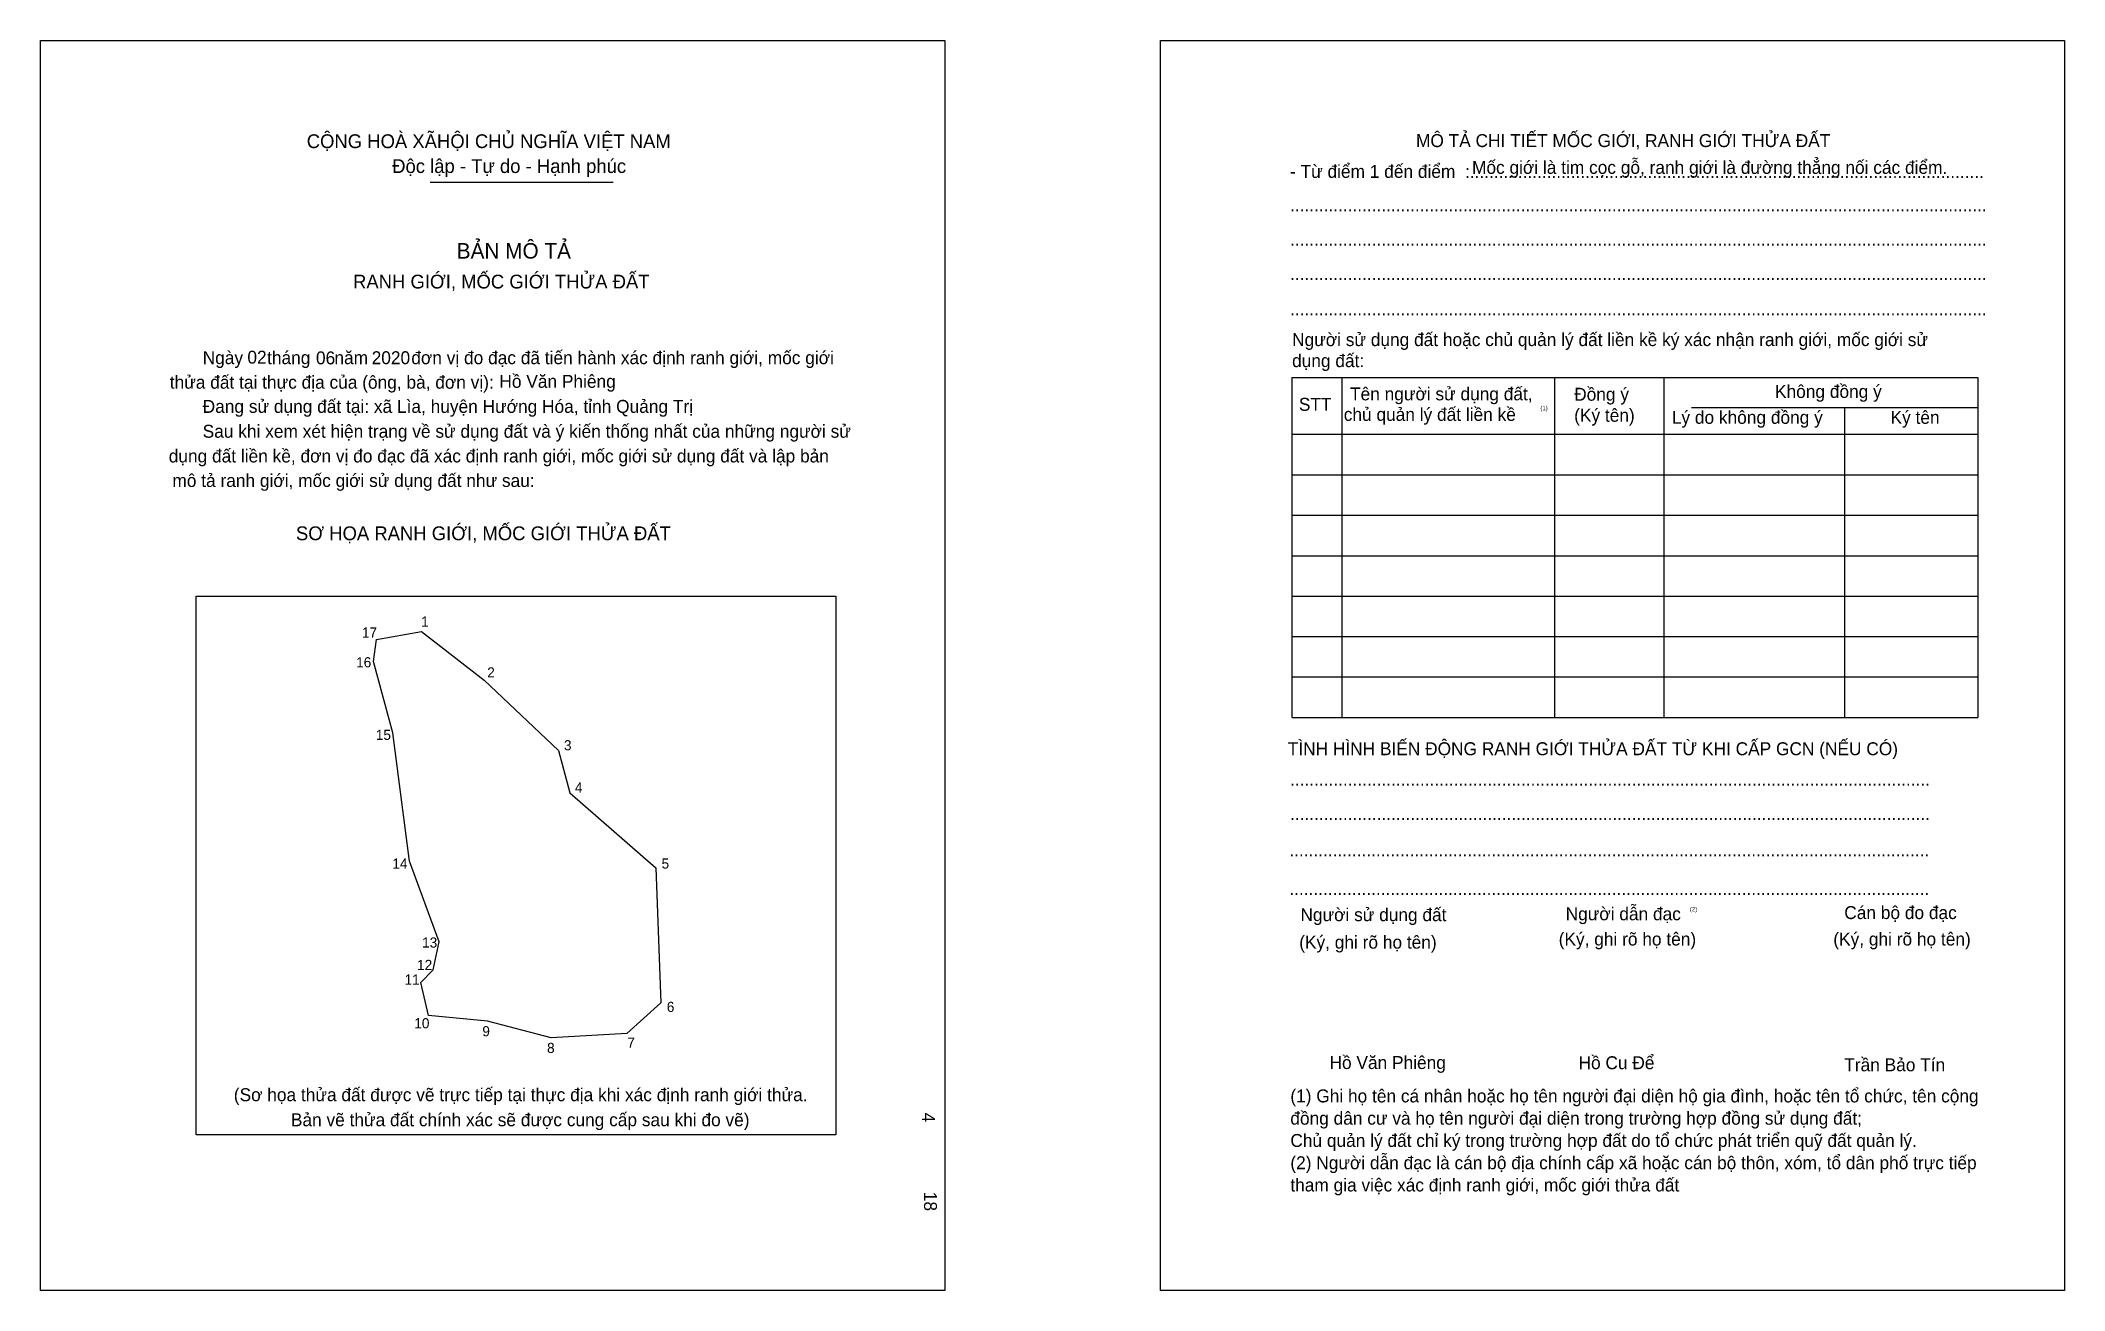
# Model space of a CAD drawing. Extents: x 550372 to 551535, y 1826066 to 1826785.
import ezdxf

# ---------------------------------------------------------------- set-up
doc = ezdxf.new("R2010")
doc.units = 0
for name, color, linetype in [('bmtKhungInTrang1', 7, 'Continuous'), ('bmtKhungInTrang2', 7, 'Continuous'), ('bmtNoiDung', 7, 'Continuous'), ('bmtTemplate', 7, 'Continuous'), ('CanhThua', 7, 'Continuous'), ('SoHieuDinhThua', 7, 'Continuous')]:
    doc.layers.add(name, color=color, linetype=linetype)

msp = doc.modelspace()

# ---------------------------------------------------------------- linework, layer by layer
at = {"layer": 'bmtKhungInTrang1'}
msp.add_lwpolyline([(550372.1, 1826784.6), (550891.7, 1826784.6), (550891.7, 1826065.9), (550372.1, 1826065.9)], close=True, dxfattribs=at)
at = {"layer": 'bmtKhungInTrang2'}
msp.add_lwpolyline([(551015.6, 1826784.6), (551535.2, 1826784.6), (551535.2, 1826065.9), (551015.6, 1826065.9)], close=True, dxfattribs=at)
at = {"layer": 'bmtTemplate'}
for p, q in [((550596, 1826703.1), (550701.1, 1826703.1)), ((551119.8, 1826590.8), (551119.8, 1826395.4)), ((551242, 1826590.8), (551242, 1826395.4)), ((551304.9, 1826591), (551304.9, 1826395.4)), ((551485.4, 1826590.8), (551485.4, 1826395.4)), ((551320.9, 1826573.5), (551485.4, 1826573.5)), ((551091.3, 1826558.2), (551485.4, 1826558.2)), ((551091.3, 1826534.9), (551485.4, 1826534.9)), ((551091.3, 1826511.7), (551485.4, 1826511.7)), ((551091.3, 1826488.4), (551485.4, 1826488.4)), ((551091.3, 1826465.2), (551485.4, 1826465.2)), ((551091.3, 1826441.9), (551485.4, 1826441.9)), ((551091.3, 1826418.7), (551485.4, 1826418.7)), ((551091.3, 1826395.4), (551485.4, 1826395.4))]:
    msp.add_line(p, q, dxfattribs=at)
for points in [[(551091.1, 1826590.8), (551485.4, 1826590.8)], [(551091.1, 1826590.8), (551091.1, 1826395.4)], [(551408.7, 1826573.3), (551408.7, 1826395.4)]]:
    msp.add_lwpolyline(points, dxfattribs=at)
msp.add_lwpolyline([(550461.5, 1826155.5), (550461.5, 1826465.1), (550829.1, 1826465.1), (550829.1, 1826155.5)], close=True, dxfattribs=at)
at = {"layer": 'CanhThua'}
for p, q in [((550565.2, 1826440.2), (550591, 1826444.9)), ((550591, 1826444.9), (550627, 1826416.9)), ((550563.4, 1826427.5), (550565.2, 1826440.2)), ((550574.6, 1826386.6), (550563.4, 1826427.5)), ((550627, 1826416.9), (550669.7, 1826376.4)), ((550584.1, 1826312.8), (550574.6, 1826386.6)), ((550669.7, 1826376.4), (550676.3, 1826352)), ((550676.3, 1826352), (550725.6, 1826308.9)), ((550601.2, 1826266.4), (550584.1, 1826312.8)), ((550725.6, 1826308.9), (550728.6, 1826231.3)), ((550597.7, 1826250.4), (550601.2, 1826266.4)), ((550590.7, 1826243.1), (550597.7, 1826250.4)), ((550595, 1826224), (550590.7, 1826243.1)), ((550629, 1826220.8), (550595, 1826224)), ((550728.6, 1826231.3), (550709, 1826213.8)), ((550665.6, 1826211.2), (550629, 1826220.8)), ((550709, 1826213.8), (550665.6, 1826211.2))]:
    msp.add_line(p, q, dxfattribs=at)

# ---------------------------------------------------------------- texts
at = {"layer": 'bmtNoiDung'}
for s, height, p in [('02', 7.43, (550491, 1826598.8)), ('06', 7.43, (550530.4, 1826598.4)), ('2020', 7.43, (550562.4, 1826598.5)), ('Hồ Văn Phiêng', 7.434, (550635.8, 1826584.9)), ('Hồ Văn Phiêng', 7.434, (551112.8, 1826193.3))]:
    msp.add_text(s, height=height, dxfattribs=at).set_placement(p)
for s, p in [('4', (550878.7, 1826168.2)), ('18', (550879.8, 1826122.7))]:
    msp.add_text(s, height=7.43, rotation=270, dxfattribs=at).set_placement(p)
at = {"layer": 'bmtTemplate'}
for s, height, p in [('CỘNG HOÀ XÃHỘI CHỦ NGHĨA VIỆT NAM', 7.93, (550525.1, 1826722.7)), ('MÔ TẢ CHI TIẾT MỐC GIỚI, RANH GIỚI THỬA ĐẤT', 7.431, (551162.5, 1826723.3)), ('Độc lập - Tự do - Hạnh phúc', 7.93, (550574.2, 1826708.4)), ('- Từ điểm 1 đến điểm  :...........................................................................................................', 7.4314, (551090.1, 1826705.6)), ('Mốc giới là tim cọc gỗ, ranh giới là đường thẳng nối các điểm.', 7.431, (551194.7, 1826707.9)), ('.................................................................................................................................................', 7.4314, (551090.1, 1826686.4)), ('BẢN MÔ TẢ', 8.92, (550611.3, 1826659.2)), ('.................................................................................................................................................', 7.4314, (551090.1, 1826666.6)), ('RANH GIỚI, MỐC GIỚI THỬA ĐẤT', 7.93, (550551.7, 1826642)), ('.................................................................................................................................................', 7.4314, (551090.1, 1826646.8)), ('.................................................................................................................................................', 7.4314, (551090.1, 1826626.6)), ('Người sử dụng đất hoặc chủ quản lý đất liền kề ký xác nhận ranh giới, mốc giới sử', 7.431, (551091.3, 1826608.9)), ('Ngày     tháng     năm         đơn vị đo đạc đã tiến hành xác định ranh giới, mốc giới ', 7.434, (550465.3, 1826598.5)), ('dụng đất:', 7.43, (551091.3, 1826596.8)), ('thửa đất tại thực địa của (ông, bà, đơn vị):', 7.434, (550446.4, 1826584.4)), ('Tên người sử dụng đất,', 7.431, (551124.6, 1826577.7)), ('Đồng ý', 7.43, (551253.4, 1826577.5)), ('Không đồng ý', 7.431, (551368.8, 1826579.1)), ('Đang sử dụng đất tại: xã Lìa, huyện Hướng Hóa, tỉnh Quảng Trị', 7.434, (550465.3, 1826570.5)), ('STT', 7.43, (551095.2, 1826571.7)), ('chủ quản lý đất liền kề', 7.431, (551121, 1826565.9)), ('(1)', 2.48, (551234, 1826572)), ('(Ký tên)', 7.43, (551253.4, 1826565.4)), ('Sau khi xem xét hiện trạng về sử dụng đất và ý kiến thống nhất của những người sử ', 7.434, (550465.3, 1826556.2)), ('Lý do không đồng ý', 7.431, (551309.5, 1826564.2)), ('Ký tên', 7.43, (551435.2, 1826564.2)), ('dụng đất liền kề, đơn vị đo đạc đã xác định ranh giới, mốc giới sử dụng đất và lập bản', 7.434, (550445.8, 1826542)), ('mô tả ranh giới, mốc giới sử dụng đất như sau:', 7.434, (550447.9, 1826527.9)), ('SƠ HỌA RANH GIỚI, MỐC GIỚI THỬA ĐẤT', 7.93, (550518.9, 1826497.3)), ('TÌNH HÌNH BIẾN ĐỘNG RANH GIỚI THỬA ĐẤT TỪ KHI CẤP GCN (NẾU CÓ)', 7.431, (551088.8, 1826373.7)), ('.....................................................................................................................................', 7.4425, (551090.1, 1826356.2)), ('.....................................................................................................................................', 7.4425, (551090.1, 1826336.4)), ('.....................................................................................................................................', 7.4425, (551089.7, 1826315.5)), ('.....................................................................................................................................', 7.4425, (551089.7, 1826293.4)), ('Người sử dụng đất', 7.431, (551096.1, 1826278.3)), ('Người dẫn đạc', 7.431, (551248.5, 1826278.8)), ('(2)', 2.48, (551319.9, 1826283.9)), ('Cán bộ đo đạc', 7.431, (551408.6, 1826279.5)), ('(Ký, ghi rõ họ tên)', 7.431, (551095.4, 1826262.5)), ('(Ký, ghi rõ họ tên)', 7.431, (551244.5, 1826264.3)), ('(Ký, ghi rõ họ tên)', 7.431, (551402.3, 1826264.3)), ('Hồ Cu Để', 7.43, (551255.9, 1826193.2)), ('Trần Bảo Tín', 7.431, (551408.6, 1826192)), ('(Sơ họa thửa đất được vẽ trực tiếp tại thực địa khi xác định ranh giới thửa.', 7.434, (550483.2, 1826174.8)), ('(1) Ghi họ tên cá nhân hoặc họ tên người đại diện hộ gia đình, hoặc tên tổ chức, tên cộng', 7.431, (551090.3, 1826174.1)), ('Bản vẽ thửa đất chính xác sẽ được cung cấp sau khi đo vẽ)', 7.434, (550516, 1826160.4)), ('đồng dân cư và họ tên người đại diện trong trường hợp đồng sử dụng đất;', 7.431, (551090.3, 1826161.3)), ('Chủ quản lý đất chỉ ký trong trường hợp đất do tổ chức phát triển quỹ đất quản lý.', 7.431, (551090.3, 1826148.5)), ('(2) Người dẫn đạc là cán bộ địa chính cấp xã hoặc cán bộ thôn, xóm, tổ dân phố trực tiếp', 7.431, (551090.3, 1826135.7)), ('tham gia việc xác định ranh giới, mốc giới thửa đất', 7.431, (551090.3, 1826122.9))]:
    msp.add_text(s, height=height, dxfattribs=at).set_placement(p)
at = {"layer": 'SoHieuDinhThua'}
for s, p in [('17', (550556.8, 1826441.3)), ('1', (550590.8, 1826447.6)), ('16', (550553.5, 1826424.2)), ('2', (550628.8, 1826418.4)), ('15', (550564.8, 1826382.5)), ('3', (550672.9, 1826376.5)), ('4', (550679.2, 1826352.2)), ('14', (550574.3, 1826308.5)), ('5', (550729, 1826308.5)), ('13', (550591.4, 1826263.1)), ('11', (550581.3, 1826241.8)), ('12', (550588.5, 1826250.2)), ('6', (550732, 1826226.1)), ('10', (550586.9, 1826216.7)), ('9', (550626, 1826212.1)), ('8', (550663.2, 1826202.5)), ('7', (550709.3, 1826205.5))]:
    msp.add_text(s, height=5.84, dxfattribs=at).set_placement(p)

doc.saveas('drawing.dxf')
